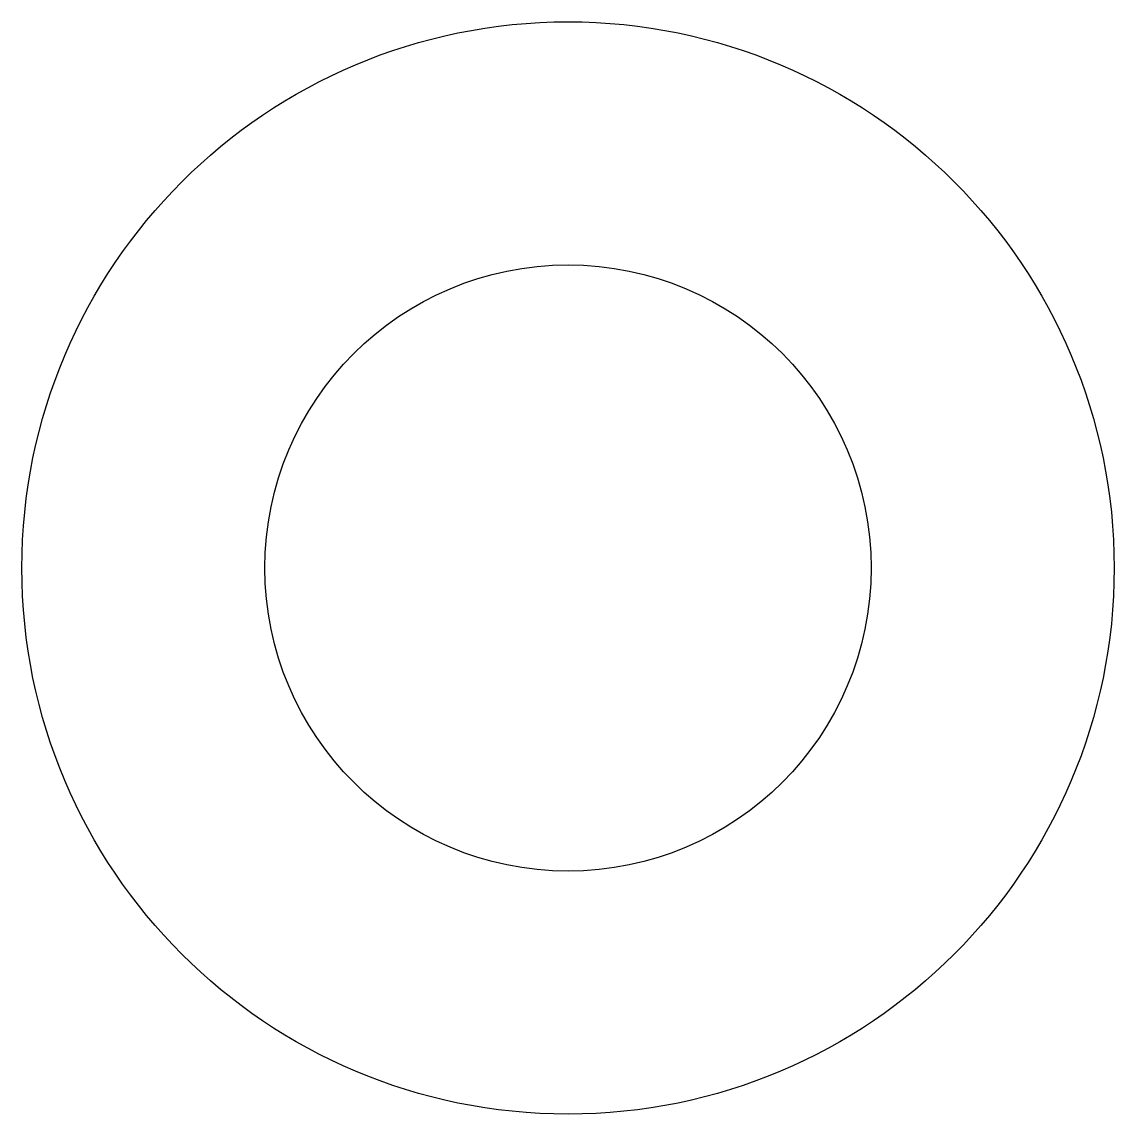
# Model space of a CAD drawing. Header units: inches. Extents: x 1.3 to 21.3, y 1.9 to 21.9.
import ezdxf

# ---------------------------------------------------------------- set-up
doc = ezdxf.new("R2010")
doc.units = ezdxf.units.IN
doc.header["$MEASUREMENT"] = 0
doc.linetypes.add('Continuous2', pattern=[0])

msp = doc.modelspace()

# ---------------------------------------------------------------- linework, layer by layer
at = {"linetype": 'Continuous2', "lineweight": -3}
for radius in [10, 5.55]:
    msp.add_circle((11.299, 11.873), radius, dxfattribs=at)

doc.saveas('drawing.dxf')
